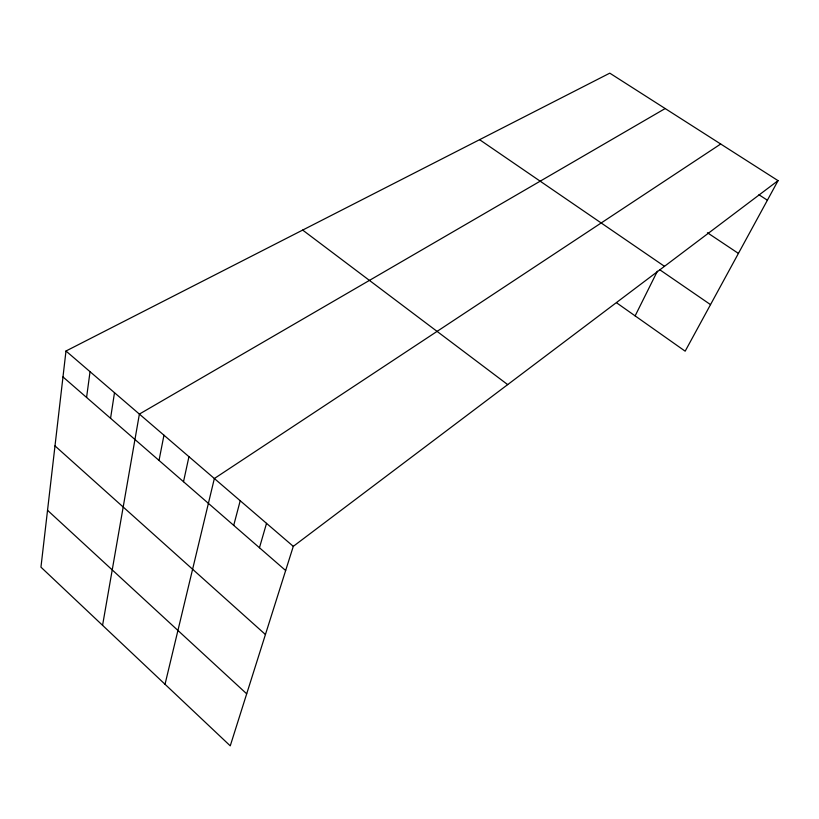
<?xml version="1.0" encoding="UTF-8"?>
<svg xmlns="http://www.w3.org/2000/svg" width="819" height="819" viewBox="0 0 819 819"><rect width="100%" height="100%" fill="white"/><g stroke="black" fill="none" stroke-linecap="round" stroke-linejoin="round"><path stroke-width="1.23" d="M65.981 351.013L40.95 567.157L230.252 745.843L293.294 546.355L778.05 180.651L609.786 73.157L65.981 351.013L293.294 546.355M86.579 397.45L90.039 371.683M110.565 418.304L114.496 392.711M102.57 625.317L139.384 414.086L665.171 108.548M159.029 460.442L163.954 435.206M183.507 481.726L188.943 456.674M165.028 684.274L214.353 478.521L720.7 144.021M233.712 525.378L240.213 500.737M259.459 547.757L266.523 523.341M635.124 315.888L657.381 271.191M778.05 180.651L685.165 351.177L616.748 302.917M758.937 194.748L767.393 200.215M707.421 232.739L738.421 253.409M479.586 139.68L664.485 266.329M659.53 269.594L710.523 304.627M302.672 230.078L507.688 384.613M62.981 376.935L285.657 570.526M54.996 445.905L265.428 634.52M47.533 510.288L246.693 693.816"/></g></svg>
